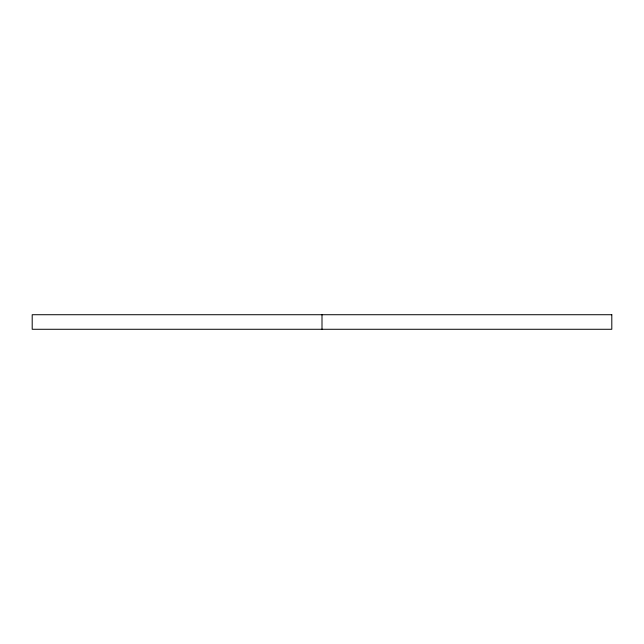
<?xml version="1.0" encoding="UTF-8"?>
<svg xmlns="http://www.w3.org/2000/svg" width="644" height="644" viewBox="0 0 644 644"><rect width="100%" height="100%" fill="white"/><g stroke="black" fill="none" stroke-linecap="round" stroke-linejoin="round"><path stroke-width="0.97" d="M322 314.723L322 329.277M611.8 314.723L32.2 314.723L32.2 329.277L611.8 329.277L611.8 314.723"/></g></svg>
